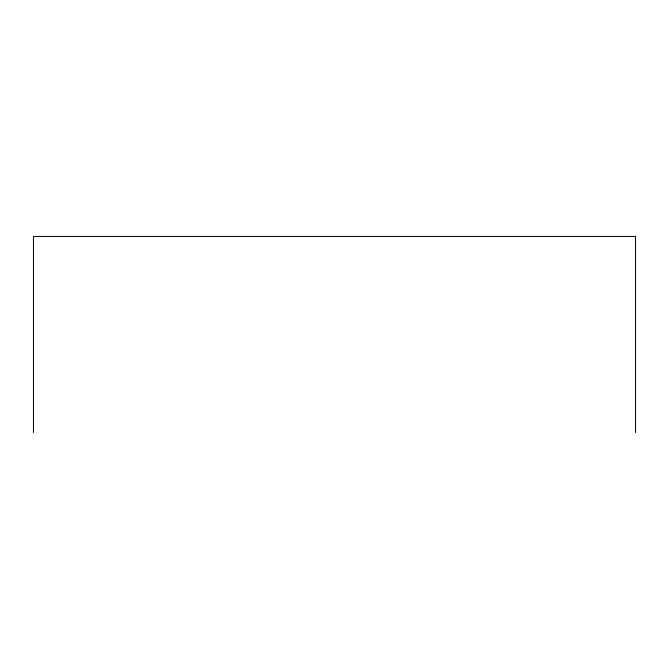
<?xml version="1.0" encoding="UTF-8"?>
<svg xmlns="http://www.w3.org/2000/svg" width="669" height="669" viewBox="0 0 669 669"><rect width="100%" height="100%" fill="white"/><g stroke="black" fill="none" stroke-linecap="round" stroke-linejoin="round"><path stroke-width="1" d="M635.55 432.542L635.55 236.458L33.45 236.458L33.45 432.542"/></g></svg>
